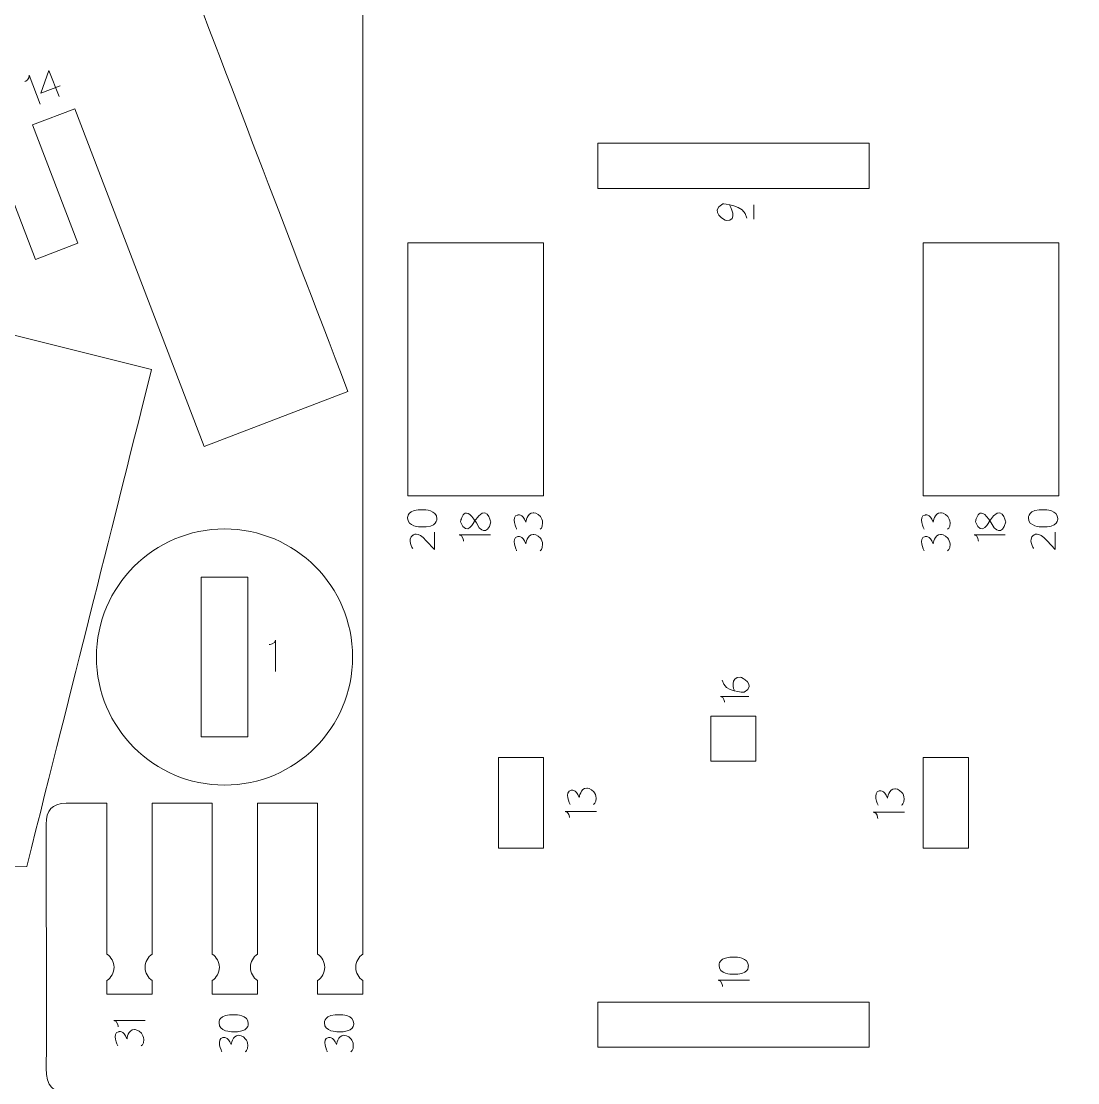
# Model space of a CAD drawing. Header units: centimetres. Extents: x -25 to 25, y -32.5 to 32.5.
# Drawn here: x -1.99 to 5.09, y -5.68 to 1.43 of the extents above; entities that cross this region are included whole.
import ezdxf

# ---------------------------------------------------------------- set-up
doc = ezdxf.new("R2010")
doc.units = ezdxf.units.CM
doc.header["$MEASUREMENT"] = 0
doc.layers.add('Capa 1', color=7, linetype='Continuous')

msp = doc.modelspace()

# ---------------------------------------------------------------- linework, layer by layer
at = {"layer": 'Capa 1', "color": 250, "lineweight": 9}
for points, knots in [([(-2.7102, 6.14013), (-2.7102, 6.14013), (-2.41727, 6.25227), (-2.41727, 6.25227), (-2.41727, 6.25227), (-2.41727, 6.25227), (-1.98019, 2.05726), (-1.98019, 2.05726), (-1.98019, 2.05726), (-1.98019, 2.05726), (-1.02435, 2.15685), (-1.02435, 2.15685), (-1.02435, 2.15685), (-0.5287, 0.86214), (-0.26416, 0.17111), (0.20325, -1.04984), (0.20325, -1.04984), (0.20325, -1.04984), (-0.76112, -1.41902), (-0.76112, -1.41902), (-0.76112, -1.41902), (-0.76112, -1.41902), (-1.62771, 0.84465), (-1.62771, 0.84465), (-1.62771, 0.84465), (-1.62771, 0.84465), (-1.91069, 0.73632), (-1.91069, 0.73632), (-1.91069, 0.73632), (-1.91069, 0.73632), (-1.60738, -0.05597), (-1.60738, -0.05597), (-1.60738, -0.05597), (-1.60738, -0.05597), (-1.89031, -0.16428), (-1.89031, -0.16428), (-1.89031, -0.16428), (-1.89031, -0.16428), (-2.48377, 1.38594), (-2.48377, 1.38594), (-2.48377, 1.38594), (-2.50674, 1.44604), (-2.50488, 1.51277), (-2.47865, 1.57148), (-2.47865, 1.57148), (-2.45239, 1.63025), (-2.40416, 1.67602), (-2.3441, 1.69897), (-2.3441, 1.69897), (-2.3441, 1.69897), (-2.2512, 1.73453), (-2.2512, 1.73453), (-2.2512, 1.73453), (-2.2512, 1.73453), (-2.7102, 6.14013), (-2.7102, 6.14013)], [0, 0, 0, 0, 0.0666667, 0.0666667, 0.0666667, 0.0666667, 0.1333333, 0.1333333, 0.1333333, 0.1333333, 0.2, 0.2, 0.2, 0.2, 0.2666667, 0.2666667, 0.2666667, 0.2666667, 0.3333333, 0.3333333, 0.3333333, 0.3333333, 0.4, 0.4, 0.4, 0.4, 0.4666667, 0.4666667, 0.4666667, 0.4666667, 0.5333333, 0.5333333, 0.5333333, 0.5333333, 0.6, 0.6, 0.6, 0.6, 0.6666667, 0.6666667, 0.6666667, 0.6666667, 0.7333333, 0.7333333, 0.7333333, 0.7333333, 0.8, 0.8, 0.8, 0.8, 0.8666667, 0.8666667, 0.8666667, 0.8666667, 1, 1, 1, 1]), ([(0.30389, -4.82121), (0.30389, -4.82121), (0.30254, 1.88672), (0.30254, 1.88672), (0.30254, 1.88672), (0.30258, 1.95105), (0.32817, 2.01271), (0.37366, 2.05821), (0.37366, 2.05821), (0.4192, 2.10366), (0.48061, 2.12916), (0.5449, 2.12912), (0.5449, 2.12912), (0.5449, 2.12912), (2.28698, 2.12912), (2.28698, 2.12912), (2.28698, 2.12912), (2.28698, 2.12912), (2.28698, 2.3397), (2.28698, 2.3397), (2.28698, 2.3397), (2.28698, 2.49889), (2.41721, 2.62912), (2.5764, 2.62912), (2.5764, 2.62912), (2.5764, 2.62912), (2.99756, 2.62912), (2.99756, 2.62912), (2.99756, 2.62912), (3.15674, 2.62912), (3.28698, 2.49889), (3.28698, 2.3397), (3.28698, 2.3397), (3.28698, 2.3397), (3.28698, 2.12912), (3.28698, 2.12912), (3.28698, 2.12912), (3.28698, 2.12912), (5.02906, 2.12912), (5.02906, 2.12912), (5.02906, 2.12912), (5.0934, 2.12908), (5.1551, 2.10349), (5.20055, 2.05795), (5.20055, 2.05795), (5.246, 2.01246), (5.27151, 1.95105), (5.27147, 1.88672), (5.27147, 1.88672), (5.27147, 1.88672), (5.27147, -4.82121), (5.27147, -4.82121)], [0, 0, 0, 0, 0.0714286, 0.0714286, 0.0714286, 0.0714286, 0.1428571, 0.1428571, 0.1428571, 0.1428571, 0.2142857, 0.2142857, 0.2142857, 0.2142857, 0.2857143, 0.2857143, 0.2857143, 0.2857143, 0.3571429, 0.3571429, 0.3571429, 0.3571429, 0.4285714, 0.4285714, 0.4285714, 0.4285714, 0.5, 0.5, 0.5, 0.5, 0.5714286, 0.5714286, 0.5714286, 0.5714286, 0.6428571, 0.6428571, 0.6428571, 0.6428571, 0.7142857, 0.7142857, 0.7142857, 0.7142857, 0.7857143, 0.7857143, 0.7857143, 0.7857143, 0.8571429, 0.8571429, 0.8571429, 0.8571429, 1, 1, 1, 1]), ([(1.87806, 0.6142), (1.87806, 0.6142), (1.87806, 0.3112), (1.87806, 0.3112), (1.87806, 0.3112), (1.87806, 0.3112), (3.69594, 0.3112), (3.69594, 0.3112), (3.69594, 0.3112), (3.69594, 0.3112), (3.69594, 0.6142), (3.69594, 0.6142), (3.69594, 0.6142), (3.69594, 0.6142), (1.87806, 0.6142), (1.87806, 0.6142)], [0, 0, 0, 0, 0.2, 0.2, 0.2, 0.2, 0.4, 0.4, 0.4, 0.4, 0.6, 0.6, 0.6, 0.6, 1, 1, 1, 1]), ([(1.51446, -0.05236), (1.51446, -0.05236), (1.51446, -1.74909), (1.51446, -1.74909), (1.51446, -1.74909), (1.51446, -1.74909), (0.6055, -1.74909), (0.6055, -1.74909), (0.6055, -1.74909), (0.6055, -1.74909), (0.6055, -0.05236), (0.6055, -0.05236), (0.6055, -0.05236), (0.6055, -0.05236), (1.51446, -0.05236), (1.51446, -0.05236)], [0, 0, 0, 0, 0.2, 0.2, 0.2, 0.2, 0.4, 0.4, 0.4, 0.4, 0.6, 0.6, 0.6, 0.6, 1, 1, 1, 1]), ([(4.05955, -0.05236), (4.05955, -0.05236), (4.05955, -1.74909), (4.05955, -1.74909), (4.05955, -1.74909), (4.05955, -1.74909), (4.96851, -1.74909), (4.96851, -1.74909), (4.96851, -1.74909), (4.96851, -1.74909), (4.96851, -0.05236), (4.96851, -0.05236), (4.96851, -0.05236), (4.96851, -0.05236), (4.05955, -0.05236), (4.05955, -0.05236)], [0, 0, 0, 0, 0.2, 0.2, 0.2, 0.2, 0.4, 0.4, 0.4, 0.4, 0.6, 0.6, 0.6, 0.6, 1, 1, 1, 1]), ([(-3.14814, -8.38936), (-3.14814, -8.38936), (-2.84394, -8.46578), (-2.84394, -8.46578), (-2.84394, -8.46578), (-2.84394, -8.46578), (-2.90996, -4.24858), (-2.90996, -4.24858), (-2.90996, -4.24858), (-2.90996, -4.24858), (-1.94906, -4.23354), (-1.94906, -4.23354), (-1.94906, -4.23354), (-1.61126, -2.88898), (-1.43097, -2.17135), (-1.11241, -0.90339), (-1.11241, -0.90339), (-1.11241, -0.90339), (-2.11391, -0.65178), (-2.11391, -0.65178), (-2.11391, -0.65178), (-2.11391, -0.65178), (-2.70452, -3.00261), (-2.70452, -3.00261), (-2.70452, -3.00261), (-2.70452, -3.00261), (-2.99839, -2.92877), (-2.99839, -2.92877), (-2.99839, -2.92877), (-2.99839, -2.92877), (-2.79168, -2.10598), (-2.79168, -2.10598), (-2.79168, -2.10598), (-2.79168, -2.10598), (-3.0855, -2.03216), (-3.0855, -2.03216), (-3.0855, -2.03216), (-3.0855, -2.03216), (-3.48997, -3.64206), (-3.48997, -3.64206), (-3.48997, -3.64206), (-3.5056, -3.70447), (-3.49581, -3.77051), (-3.46276, -3.82567), (-3.46276, -3.82567), (-3.42969, -3.88089), (-3.37635, -3.92059), (-3.31398, -3.93621), (-3.31398, -3.93621), (-3.31398, -3.93621), (-3.21751, -3.96045), (-3.21751, -3.96045), (-3.21751, -3.96045), (-3.21751, -3.96045), (-3.14814, -8.38936), (-3.14814, -8.38936)], [0, 0, 0, 0, 0.0666667, 0.0666667, 0.0666667, 0.0666667, 0.1333333, 0.1333333, 0.1333333, 0.1333333, 0.2, 0.2, 0.2, 0.2, 0.2666667, 0.2666667, 0.2666667, 0.2666667, 0.3333333, 0.3333333, 0.3333333, 0.3333333, 0.4, 0.4, 0.4, 0.4, 0.4666667, 0.4666667, 0.4666667, 0.4666667, 0.5333333, 0.5333333, 0.5333333, 0.5333333, 0.6, 0.6, 0.6, 0.6, 0.6666667, 0.6666667, 0.6666667, 0.6666667, 0.7333333, 0.7333333, 0.7333333, 0.7333333, 0.8, 0.8, 0.8, 0.8, 0.8666667, 0.8666667, 0.8666667, 0.8666667, 1, 1, 1, 1]), ([(-1.48181, -2.82952), (-1.48181, -2.35539), (-1.09745, -1.97103), (-0.62331, -1.97103), (-0.62331, -1.97103), (-0.14918, -1.97103), (0.23519, -2.35539), (0.23519, -2.82952), (0.23519, -2.82952), (0.23519, -3.30365), (-0.14918, -3.68803), (-0.62331, -3.68803), (-0.62331, -3.68803), (-1.09745, -3.68803), (-1.48181, -3.30365), (-1.48181, -2.82952)], [0, 0, 0, 0, 0.2, 0.2, 0.2, 0.2, 0.4, 0.4, 0.4, 0.4, 0.6, 0.6, 0.6, 0.6, 1, 1, 1, 1]), ([(-0.46676, -2.29422), (-0.46676, -2.29422), (-0.46676, -3.36483), (-0.46676, -3.36483), (-0.46676, -3.36483), (-0.46676, -3.36483), (-0.77986, -3.36483), (-0.77986, -3.36483), (-0.77986, -3.36483), (-0.77986, -3.36483), (-0.77986, -2.29422), (-0.77986, -2.29422), (-0.77986, -2.29422), (-0.77986, -2.29422), (-0.46676, -2.29422), (-0.46676, -2.29422)], [0, 0, 0, 0, 0.2, 0.2, 0.2, 0.2, 0.4, 0.4, 0.4, 0.4, 0.6, 0.6, 0.6, 0.6, 1, 1, 1, 1]), ([(2.636, -3.52789), (2.636, -3.52789), (2.636, -3.22589), (2.636, -3.22589), (2.636, -3.22589), (2.636, -3.22589), (2.938, -3.22589), (2.938, -3.22589), (2.938, -3.22589), (2.938, -3.22589), (2.938, -3.52789), (2.938, -3.52789), (2.938, -3.52789), (2.938, -3.52789), (2.636, -3.52789), (2.636, -3.52789)], [0, 0, 0, 0, 0.2, 0.2, 0.2, 0.2, 0.4, 0.4, 0.4, 0.4, 0.6, 0.6, 0.6, 0.6, 1, 1, 1, 1]), ([(1.51446, -3.50391), (1.51446, -3.50391), (1.51446, -4.10987), (1.51446, -4.10987), (1.51446, -4.10987), (1.51446, -4.10987), (1.2115, -4.10987), (1.2115, -4.10987), (1.2115, -4.10987), (1.2115, -4.10987), (1.2115, -3.50391), (1.2115, -3.50391), (1.2115, -3.50391), (1.2115, -3.50391), (1.51446, -3.50391), (1.51446, -3.50391)], [0, 0, 0, 0, 0.2, 0.2, 0.2, 0.2, 0.4, 0.4, 0.4, 0.4, 0.6, 0.6, 0.6, 0.6, 1, 1, 1, 1]), ([(4.05955, -3.50391), (4.05955, -3.50391), (4.05955, -4.10987), (4.05955, -4.10987), (4.05955, -4.10987), (4.05955, -4.10987), (4.3625, -4.10987), (4.3625, -4.10987), (4.3625, -4.10987), (4.3625, -4.10987), (4.3625, -3.50391), (4.3625, -3.50391), (4.3625, -3.50391), (4.3625, -3.50391), (4.05955, -3.50391), (4.05955, -3.50391)], [0, 0, 0, 0, 0.2, 0.2, 0.2, 0.2, 0.4, 0.4, 0.4, 0.4, 0.6, 0.6, 0.6, 0.6, 1, 1, 1, 1]), ([(6.98782, -4.82121), (6.98782, -4.82121), (6.98647, -3.80937), (6.98647, -3.80937), (6.98647, -3.80937), (7.07734, -3.80937), (7.16824, -3.80734), (7.25909, -3.80937), (7.25909, -3.80937), (7.35819, -3.81158), (7.39198, -3.85735), (7.39235, -3.95026), (7.39235, -3.95026), (7.39452, -4.4956), (7.38748, -5.04095), (7.39235, -5.58627), (7.39235, -5.58627), (7.39345, -5.70955), (7.34302, -5.74812), (7.25468, -5.74845), (7.25468, -5.74845), (7.25468, -5.74845), (4.96851, -5.74845), (4.96851, -5.74845), (4.96851, -5.74845), (4.96851, -5.74845), (4.96851, -12.17174), (4.96851, -12.17174), (4.96851, -12.17174), (4.96846, -12.23603), (4.94283, -12.29774), (4.89734, -12.34319), (4.89734, -12.34319), (4.8518, -12.38864), (4.79044, -12.41414), (4.72611, -12.4141), (4.72611, -12.4141), (4.72611, -12.4141), (2.78698, -12.4141), (2.78698, -12.4141), (2.78698, -12.4141), (2.78698, -12.4141), (0.8479, -12.4141), (0.8479, -12.4141), (0.8479, -12.4141), (0.78356, -12.41406), (0.7219, -12.38847), (0.67645, -12.34297), (0.67645, -12.34297), (0.631, -12.29744), (0.60546, -12.23603), (0.6055, -12.17174), (0.6055, -12.17174), (0.6055, -12.17174), (0.6055, -5.74845), (0.6055, -5.74845), (0.6055, -5.74845), (0.6055, -5.74845), (-1.68067, -5.74845), (-1.68067, -5.74845), (-1.68067, -5.74845), (-1.76901, -5.74812), (-1.81944, -5.70955), (-1.81834, -5.58627), (-1.81834, -5.58627), (-1.81347, -5.04095), (-1.82051, -4.4956), (-1.81834, -3.95026), (-1.81834, -3.95026), (-1.81797, -3.85735), (-1.78418, -3.81158), (-1.68508, -3.80937), (-1.68508, -3.80937), (-1.59423, -3.80734), (-1.50333, -3.80937), (-1.41246, -3.80937), (-1.41246, -3.80937), (-1.41246, -3.80937), (-1.41246, -4.82121), (-1.41246, -4.82121)], [0, 0, 0, 0, 0.047619, 0.047619, 0.047619, 0.047619, 0.0952381, 0.0952381, 0.0952381, 0.0952381, 0.1428571, 0.1428571, 0.1428571, 0.1428571, 0.1904762, 0.1904762, 0.1904762, 0.1904762, 0.2380952, 0.2380952, 0.2380952, 0.2380952, 0.2857143, 0.2857143, 0.2857143, 0.2857143, 0.3333333, 0.3333333, 0.3333333, 0.3333333, 0.3809524, 0.3809524, 0.3809524, 0.3809524, 0.4285714, 0.4285714, 0.4285714, 0.4285714, 0.4761905, 0.4761905, 0.4761905, 0.4761905, 0.5238095, 0.5238095, 0.5238095, 0.5238095, 0.5714286, 0.5714286, 0.5714286, 0.5714286, 0.6190476, 0.6190476, 0.6190476, 0.6190476, 0.6666667, 0.6666667, 0.6666667, 0.6666667, 0.7142857, 0.7142857, 0.7142857, 0.7142857, 0.7619048, 0.7619048, 0.7619048, 0.7619048, 0.8095238, 0.8095238, 0.8095238, 0.8095238, 0.8571429, 0.8571429, 0.8571429, 0.8571429, 0.9047619, 0.9047619, 0.9047619, 0.9047619, 1, 1, 1, 1]), ([(-1.10811, -4.82121), (-1.10811, -4.82121), (-1.10946, -3.80937), (-1.10946, -3.80937), (-1.10946, -3.80937), (-1.10946, -3.80937), (-0.70646, -3.80937), (-0.70646, -3.80937), (-0.70646, -3.80937), (-0.70646, -3.80937), (-0.70646, -4.82121), (-0.70646, -4.82121)], [0, 0, 0, 0, 0.25, 0.25, 0.25, 0.25, 0.5, 0.5, 0.5, 0.5, 1, 1, 1, 1]), ([(-0.40211, -4.82121), (-0.40211, -4.82121), (-0.40346, -3.80937), (-0.40346, -3.80937), (-0.40346, -3.80937), (-0.40346, -3.80937), (-0.00046, -3.80937), (-0.00046, -3.80937), (-0.00046, -3.80937), (-0.00046, -3.80937), (-0.00046, -4.82121), (-0.00046, -4.82121)], [0, 0, 0, 0, 0.25, 0.25, 0.25, 0.25, 0.5, 0.5, 0.5, 0.5, 1, 1, 1, 1]), ([(-1.41246, -4.82121), (-1.38348, -4.83983), (-1.36427, -4.87235), (-1.36427, -4.90935), (-1.36427, -4.90935), (-1.36427, -4.94634), (-1.38348, -4.97887), (-1.41246, -4.99747)], [0, 0, 0, 0, 0.3333333, 0.3333333, 0.3333333, 0.3333333, 1, 1, 1, 1]), ([(-1.10811, -4.82121), (-1.1371, -4.83983), (-1.15631, -4.87235), (-1.15631, -4.90935), (-1.15631, -4.90935), (-1.15631, -4.94634), (-1.1371, -4.97887), (-1.10811, -4.99747)], [0, 0, 0, 0, 0.3333333, 0.3333333, 0.3333333, 0.3333333, 1, 1, 1, 1]), ([(-0.70646, -4.82121), (-0.67748, -4.83983), (-0.65827, -4.87235), (-0.65827, -4.90935), (-0.65827, -4.90935), (-0.65827, -4.94634), (-0.67748, -4.97887), (-0.70646, -4.99747)], [0, 0, 0, 0, 0.3333333, 0.3333333, 0.3333333, 0.3333333, 1, 1, 1, 1]), ([(-0.40211, -4.82121), (-0.4311, -4.83983), (-0.45031, -4.87235), (-0.45031, -4.90935), (-0.45031, -4.90935), (-0.45031, -4.94634), (-0.4311, -4.97887), (-0.40211, -4.99747)], [0, 0, 0, 0, 0.3333333, 0.3333333, 0.3333333, 0.3333333, 1, 1, 1, 1]), ([(-0.00046, -4.82121), (0.02852, -4.83983), (0.04773, -4.87235), (0.04773, -4.90935), (0.04773, -4.90935), (0.04773, -4.94634), (0.02852, -4.97887), (-0.00046, -4.99747)], [0, 0, 0, 0, 0.3333333, 0.3333333, 0.3333333, 0.3333333, 1, 1, 1, 1]), ([(0.30389, -4.82121), (0.2749, -4.83983), (0.25569, -4.87235), (0.25569, -4.90935), (0.25569, -4.90935), (0.25569, -4.94634), (0.2749, -4.97887), (0.30389, -4.99747)], [0, 0, 0, 0, 0.3333333, 0.3333333, 0.3333333, 0.3333333, 1, 1, 1, 1]), ([(-1.41246, -4.99747), (-1.41246, -4.99747), (-1.41257, -5.08999), (-1.41257, -5.08999), (-1.41257, -5.08999), (-1.41257, -5.08999), (-1.10811, -5.08999), (-1.10811, -5.08999), (-1.10811, -5.08999), (-1.10811, -5.08999), (-1.10811, -4.99745), (-1.10811, -4.99745)], [0, 0, 0, 0, 0.25, 0.25, 0.25, 0.25, 0.5, 0.5, 0.5, 0.5, 1, 1, 1, 1]), ([(-0.70646, -4.99747), (-0.70646, -4.99747), (-0.70657, -5.08999), (-0.70657, -5.08999), (-0.70657, -5.08999), (-0.70657, -5.08999), (-0.40211, -5.08999), (-0.40211, -5.08999), (-0.40211, -5.08999), (-0.40211, -5.08999), (-0.40211, -4.99745), (-0.40211, -4.99745)], [0, 0, 0, 0, 0.25, 0.25, 0.25, 0.25, 0.5, 0.5, 0.5, 0.5, 1, 1, 1, 1]), ([(-0.00046, -4.99747), (-0.00046, -4.99747), (-0.00057, -5.08999), (-0.00057, -5.08999), (-0.00057, -5.08999), (-0.00057, -5.08999), (0.30389, -5.08999), (0.30389, -5.08999), (0.30389, -5.08999), (0.30389, -5.08999), (0.30389, -4.99745), (0.30389, -4.99745)], [0, 0, 0, 0, 0.25, 0.25, 0.25, 0.25, 0.5, 0.5, 0.5, 0.5, 1, 1, 1, 1]), ([(3.69594, -5.14249), (3.69594, -5.14249), (1.87806, -5.14249), (1.87806, -5.14249), (1.87806, -5.14249), (1.87806, -5.14249), (1.87806, -5.44549), (1.87806, -5.44549), (1.87806, -5.44549), (1.87806, -5.44549), (3.69594, -5.44549), (3.69594, -5.44549), (3.69594, -5.44549), (3.69594, -5.44549), (3.69594, -5.14249), (3.69594, -5.14249)], [0, 0, 0, 0, 0.2, 0.2, 0.2, 0.2, 0.4, 0.4, 0.4, 0.4, 0.6, 0.6, 0.6, 0.6, 1, 1, 1, 1])]:
    msp.add_open_spline(points, degree=3, knots=knots, dxfattribs=at)
at = {"layer": 'Capa 1', "color": 22, "lineweight": 5}
for points in [[(-1.96193, 1.02804), (-1.96193, 1.02804), (-1.92478, 1.04402), (-1.93318, 1.07054)], [(-1.93318, 1.07054), (-1.93318, 1.07054), (-1.85828, 0.87488), (-1.85828, 0.87488)], [(0.97785, -2.05271), (0.97785, -2.05271), (0.9762, -2.0123), (0.94843, -2.01066)], [(0.94843, -2.01066), (0.94843, -2.01066), (1.15794, -2.01066), (1.15794, -2.01066)], [(4.42907, -2.05271), (4.42907, -2.05271), (4.42742, -2.0123), (4.39965, -2.01066)], [(4.39965, -2.01066), (4.39965, -2.01066), (4.60916, -2.01066), (4.60916, -2.01066)], [(-0.32448, -2.74537), (-0.32448, -2.74537), (-0.28407, -2.74372), (-0.28243, -2.71595)], [(-0.28243, -2.71595), (-0.28243, -2.71595), (-0.28243, -2.92546), (-0.28243, -2.92546)], [(2.72767, -3.13294), (2.72767, -3.13294), (2.72618, -3.09638), (2.70105, -3.09489)], [(2.70105, -3.09489), (2.70105, -3.09489), (2.89062, -3.09489), (2.89062, -3.09489)], [(1.68886, -3.90607), (1.68886, -3.90607), (1.68721, -3.86566), (1.65944, -3.86402)], [(1.65944, -3.86402), (1.65944, -3.86402), (1.86895, -3.86402), (1.86895, -3.86402)], [(3.75386, -3.91072), (3.75386, -3.91072), (3.75221, -3.87031), (3.72444, -3.86867)], [(3.72444, -3.86867), (3.72444, -3.86867), (3.93395, -3.86867), (3.93395, -3.86867)], [(2.71365, -5.03726), (2.71365, -5.03726), (2.712, -4.99685), (2.68423, -4.99521)], [(2.68423, -4.99521), (2.68423, -4.99521), (2.89374, -4.99521), (2.89374, -4.99521)], [(-1.33592, -5.30762), (-1.33592, -5.30762), (-1.33757, -5.26721), (-1.36534, -5.26557)], [(-1.36534, -5.26557), (-1.36534, -5.26557), (-1.15583, -5.26557), (-1.15583, -5.26557)]]:
    msp.add_open_spline(points, degree=3, dxfattribs=at)
for points, knots in [([(-1.72439, 0.9992), (-1.72439, 0.9992), (-1.85482, 0.94926), (-1.85482, 0.94926), (-1.85482, 0.94926), (-1.85482, 0.94926), (-1.80091, 1.10226), (-1.80091, 1.10226), (-1.80091, 1.10226), (-1.80091, 1.10226), (-1.7326, 0.9272), (-1.7326, 0.9272)], [0, 0, 0, 0, 0.25, 0.25, 0.25, 0.25, 0.5, 0.5, 0.5, 0.5, 1, 1, 1, 1]), ([(2.7611, 0.2022), (2.7611, 0.2022), (2.82589, 0.08753), (2.73743, 0.09575), (2.73743, 0.09575), (2.73743, 0.09575), (2.6178, 0.15543), (2.71551, 0.20708), (2.71551, 0.20708), (2.71551, 0.20708), (2.86064, 0.20661), (2.87689, 0.11201)], [0, 0, 0, 0, 0.25, 0.25, 0.25, 0.25, 0.5, 0.5, 0.5, 0.5, 1, 1, 1, 1]), ([(1.05281, -1.91909), (1.05281, -1.91909), (0.9991, -2.0309), (0.95863, -1.92383), (0.95863, -1.92383), (0.95863, -1.92383), (0.97981, -1.76713), (1.08248, -1.96314), (1.08248, -1.96314), (1.08248, -1.96314), (1.13785, -2.0268), (1.16149, -1.92349), (1.16149, -1.92349), (1.16149, -1.92349), (1.13019, -1.79008), (1.05281, -1.91909)], [0, 0, 0, 0, 0.2, 0.2, 0.2, 0.2, 0.4, 0.4, 0.4, 0.4, 0.6, 0.6, 0.6, 0.6, 1, 1, 1, 1]), ([(4.50403, -1.91909), (4.50403, -1.91909), (4.45032, -2.0309), (4.40985, -1.92383), (4.40985, -1.92383), (4.40985, -1.92383), (4.43103, -1.76713), (4.5337, -1.96314), (4.5337, -1.96314), (4.5337, -1.96314), (4.58907, -2.0268), (4.61271, -1.92349), (4.61271, -1.92349), (4.61271, -1.92349), (4.58141, -1.79008), (4.50403, -1.91909)], [0, 0, 0, 0, 0.2, 0.2, 0.2, 0.2, 0.4, 0.4, 0.4, 0.4, 0.6, 0.6, 0.6, 0.6, 1, 1, 1, 1]), ([(0.60361, -1.89636), (0.60361, -1.89636), (0.59596, -1.83669), (0.7128, -1.84268), (0.7128, -1.84268), (0.7128, -1.84268), (0.80185, -1.84272), (0.79961, -1.90368)], [0, 0, 0, 0, 0.3333333, 0.3333333, 0.3333333, 0.3333333, 1, 1, 1, 1]), ([(4.76447, -1.89636), (4.76447, -1.89636), (4.75682, -1.83669), (4.87366, -1.84268), (4.87366, -1.84268), (4.87366, -1.84268), (4.96271, -1.84272), (4.96047, -1.90368)], [0, 0, 0, 0, 0.3333333, 0.3333333, 0.3333333, 0.3333333, 1, 1, 1, 1]), ([(0.79939, -1.90368), (0.79939, -1.90368), (0.80708, -1.9633), (0.69018, -1.95729), (0.69018, -1.95729), (0.69018, -1.95729), (0.60112, -1.95729), (0.60342, -1.89636)], [0, 0, 0, 0, 0.3333333, 0.3333333, 0.3333333, 0.3333333, 1, 1, 1, 1]), ([(1.49094, -1.9729), (1.49094, -1.9729), (1.50942, -1.96567), (1.50822, -1.92962), (1.50822, -1.92962), (1.5076, -1.91091), (1.50091, -1.89751), (1.49326, -1.88779), (1.49326, -1.88779), (1.47456, -1.86409), (1.44552, -1.86287), (1.44552, -1.86287), (1.44552, -1.86287), (1.40381, -1.86409), (1.39577, -1.92531), (1.39577, -1.92531), (1.39577, -1.92531), (1.37348, -1.86535), (1.34135, -1.87772), (1.34135, -1.87772), (1.34135, -1.87772), (1.29192, -1.88636), (1.33391, -1.9729), (1.33391, -1.9729)], [0, 0, 0, 0, 0.1428571, 0.1428571, 0.1428571, 0.1428571, 0.2857143, 0.2857143, 0.2857143, 0.2857143, 0.4285714, 0.4285714, 0.4285714, 0.4285714, 0.5714286, 0.5714286, 0.5714286, 0.5714286, 0.7142857, 0.7142857, 0.7142857, 0.7142857, 1, 1, 1, 1]), ([(4.22139, -1.9729), (4.22139, -1.9729), (4.23987, -1.96567), (4.23867, -1.92962), (4.23867, -1.92962), (4.23805, -1.91091), (4.23136, -1.89751), (4.22371, -1.88779), (4.22371, -1.88779), (4.20501, -1.86409), (4.17597, -1.86287), (4.17597, -1.86287), (4.17597, -1.86287), (4.13426, -1.86409), (4.12622, -1.92531), (4.12622, -1.92531), (4.12622, -1.92531), (4.10393, -1.86535), (4.0718, -1.87772), (4.0718, -1.87772), (4.0718, -1.87772), (4.02237, -1.88636), (4.06436, -1.9729), (4.06436, -1.9729)], [0, 0, 0, 0, 0.1428571, 0.1428571, 0.1428571, 0.1428571, 0.2857143, 0.2857143, 0.2857143, 0.2857143, 0.4285714, 0.4285714, 0.4285714, 0.4285714, 0.5714286, 0.5714286, 0.5714286, 0.5714286, 0.7142857, 0.7142857, 0.7142857, 0.7142857, 1, 1, 1, 1]), ([(4.96025, -1.90368), (4.96025, -1.90368), (4.96794, -1.9633), (4.85104, -1.95729), (4.85104, -1.95729), (4.85104, -1.95729), (4.76198, -1.95729), (4.76428, -1.89636)], [0, 0, 0, 0, 0.3333333, 0.3333333, 0.3333333, 0.3333333, 1, 1, 1, 1]), ([(0.63828, -2.10238), (0.63828, -2.10238), (0.59747, -2.04055), (0.63828, -2.01339), (0.63828, -2.01339), (0.63828, -2.01339), (0.66918, -1.98247), (0.72852, -2.05046)], [0, 0, 0, 0, 0.3333333, 0.3333333, 0.3333333, 0.3333333, 1, 1, 1, 1]), ([(4.79914, -2.10238), (4.79914, -2.10238), (4.75833, -2.04055), (4.79914, -2.01339), (4.79914, -2.01339), (4.79914, -2.01339), (4.83004, -1.98247), (4.88938, -2.05046)], [0, 0, 0, 0, 0.3333333, 0.3333333, 0.3333333, 0.3333333, 1, 1, 1, 1]), ([(0.72852, -2.05046), (0.72852, -2.05046), (0.7829, -2.10854), (0.7829, -2.10854), (0.7829, -2.10854), (0.7829, -2.10854), (0.7829, -1.99322), (0.7829, -1.99322)], [0, 0, 0, 0, 0.3333333, 0.3333333, 0.3333333, 0.3333333, 1, 1, 1, 1]), ([(1.49094, -2.11742), (1.49094, -2.11742), (1.50942, -2.11019), (1.50822, -2.07414), (1.50822, -2.07414), (1.5076, -2.05543), (1.50091, -2.04203), (1.49326, -2.03231), (1.49326, -2.03231), (1.47456, -2.00861), (1.44552, -2.00739), (1.44552, -2.00739), (1.44552, -2.00739), (1.40381, -2.00861), (1.39577, -2.06983), (1.39577, -2.06983), (1.39577, -2.06983), (1.37348, -2.00987), (1.34135, -2.02224), (1.34135, -2.02224), (1.34135, -2.02224), (1.29192, -2.03088), (1.33391, -2.11742), (1.33391, -2.11742)], [0, 0, 0, 0, 0.1428571, 0.1428571, 0.1428571, 0.1428571, 0.2857143, 0.2857143, 0.2857143, 0.2857143, 0.4285714, 0.4285714, 0.4285714, 0.4285714, 0.5714286, 0.5714286, 0.5714286, 0.5714286, 0.7142857, 0.7142857, 0.7142857, 0.7142857, 1, 1, 1, 1]), ([(4.22139, -2.11742), (4.22139, -2.11742), (4.23987, -2.11019), (4.23867, -2.07414), (4.23867, -2.07414), (4.23805, -2.05543), (4.23136, -2.04203), (4.22371, -2.03231), (4.22371, -2.03231), (4.20501, -2.00861), (4.17597, -2.00739), (4.17597, -2.00739), (4.17597, -2.00739), (4.13426, -2.00861), (4.12622, -2.06983), (4.12622, -2.06983), (4.12622, -2.06983), (4.10393, -2.00987), (4.0718, -2.02224), (4.0718, -2.02224), (4.0718, -2.02224), (4.02237, -2.03088), (4.06436, -2.11742), (4.06436, -2.11742)], [0, 0, 0, 0, 0.1428571, 0.1428571, 0.1428571, 0.1428571, 0.2857143, 0.2857143, 0.2857143, 0.2857143, 0.4285714, 0.4285714, 0.4285714, 0.4285714, 0.5714286, 0.5714286, 0.5714286, 0.5714286, 0.7142857, 0.7142857, 0.7142857, 0.7142857, 1, 1, 1, 1]), ([(4.88938, -2.05046), (4.88938, -2.05046), (4.94376, -2.10854), (4.94376, -2.10854), (4.94376, -2.10854), (4.94376, -2.10854), (4.94376, -1.99322), (4.94376, -1.99322)], [0, 0, 0, 0, 0.3333333, 0.3333333, 0.3333333, 0.3333333, 1, 1, 1, 1]), ([(2.7929, -3.05433), (2.7929, -3.05433), (2.75621, -2.96037), (2.83643, -2.96485), (2.83643, -2.96485), (2.83643, -2.96485), (2.94662, -3.01479), (2.86003, -3.06479), (2.86003, -3.06479), (2.86003, -3.06479), (2.72877, -3.06926), (2.71089, -2.98428)], [0, 0, 0, 0, 0.25, 0.25, 0.25, 0.25, 0.5, 0.5, 0.5, 0.5, 1, 1, 1, 1]), ([(1.84923, -3.81773), (1.84923, -3.81773), (1.86771, -3.8105), (1.86651, -3.77445), (1.86651, -3.77445), (1.86589, -3.75574), (1.8592, -3.74234), (1.85155, -3.73262), (1.85155, -3.73262), (1.83285, -3.70892), (1.80381, -3.7077), (1.80381, -3.7077), (1.80381, -3.7077), (1.7621, -3.70892), (1.75406, -3.77014), (1.75406, -3.77014), (1.75406, -3.77014), (1.73177, -3.71018), (1.69964, -3.72255), (1.69964, -3.72255), (1.69964, -3.72255), (1.65021, -3.73119), (1.6922, -3.81773), (1.6922, -3.81773)], [0, 0, 0, 0, 0.1428571, 0.1428571, 0.1428571, 0.1428571, 0.2857143, 0.2857143, 0.2857143, 0.2857143, 0.4285714, 0.4285714, 0.4285714, 0.4285714, 0.5714286, 0.5714286, 0.5714286, 0.5714286, 0.7142857, 0.7142857, 0.7142857, 0.7142857, 1, 1, 1, 1]), ([(3.91423, -3.82238), (3.91423, -3.82238), (3.93271, -3.81515), (3.93151, -3.7791), (3.93151, -3.7791), (3.93089, -3.76039), (3.9242, -3.74699), (3.91655, -3.73727), (3.91655, -3.73727), (3.89785, -3.71357), (3.86881, -3.71235), (3.86881, -3.71235), (3.86881, -3.71235), (3.8271, -3.71357), (3.81906, -3.77479), (3.81906, -3.77479), (3.81906, -3.77479), (3.79677, -3.71483), (3.76464, -3.7272), (3.76464, -3.7272), (3.76464, -3.7272), (3.71521, -3.73584), (3.7572, -3.82238), (3.7572, -3.82238)], [0, 0, 0, 0, 0.1428571, 0.1428571, 0.1428571, 0.1428571, 0.2857143, 0.2857143, 0.2857143, 0.2857143, 0.4285714, 0.4285714, 0.4285714, 0.4285714, 0.5714286, 0.5714286, 0.5714286, 0.5714286, 0.7142857, 0.7142857, 0.7142857, 0.7142857, 1, 1, 1, 1]), ([(2.69108, -4.89483), (2.69108, -4.89483), (2.68343, -4.83516), (2.80027, -4.84115), (2.80027, -4.84115), (2.80027, -4.84115), (2.88932, -4.84119), (2.88708, -4.90215)], [0, 0, 0, 0, 0.3333333, 0.3333333, 0.3333333, 0.3333333, 1, 1, 1, 1]), ([(2.88686, -4.90215), (2.88686, -4.90215), (2.89455, -4.96177), (2.77765, -4.95576), (2.77765, -4.95576), (2.77765, -4.95576), (2.68859, -4.95576), (2.69089, -4.89483)], [0, 0, 0, 0, 0.3333333, 0.3333333, 0.3333333, 0.3333333, 1, 1, 1, 1]), ([(-0.66039, -5.28057), (-0.66039, -5.28057), (-0.66804, -5.2209), (-0.5512, -5.22689), (-0.5512, -5.22689), (-0.5512, -5.22689), (-0.46215, -5.22693), (-0.46439, -5.28789)], [0, 0, 0, 0, 0.3333333, 0.3333333, 0.3333333, 0.3333333, 1, 1, 1, 1]), ([(0.04635, -5.28057), (0.04635, -5.28057), (0.0387, -5.2209), (0.15554, -5.22689), (0.15554, -5.22689), (0.15554, -5.22689), (0.24459, -5.22693), (0.24235, -5.28789)], [0, 0, 0, 0, 0.3333333, 0.3333333, 0.3333333, 0.3333333, 1, 1, 1, 1]), ([(-1.18242, -5.43587), (-1.18242, -5.43587), (-1.16394, -5.42864), (-1.16514, -5.39259), (-1.16514, -5.39259), (-1.16576, -5.37388), (-1.17245, -5.36048), (-1.1801, -5.35076), (-1.1801, -5.35076), (-1.1988, -5.32706), (-1.22784, -5.32584), (-1.22784, -5.32584), (-1.22784, -5.32584), (-1.26955, -5.32706), (-1.27759, -5.38828), (-1.27759, -5.38828), (-1.27759, -5.38828), (-1.29988, -5.32832), (-1.33201, -5.34069), (-1.33201, -5.34069), (-1.33201, -5.34069), (-1.38144, -5.34933), (-1.33945, -5.43587), (-1.33945, -5.43587)], [0, 0, 0, 0, 0.1428571, 0.1428571, 0.1428571, 0.1428571, 0.2857143, 0.2857143, 0.2857143, 0.2857143, 0.4285714, 0.4285714, 0.4285714, 0.4285714, 0.5714286, 0.5714286, 0.5714286, 0.5714286, 0.7142857, 0.7142857, 0.7142857, 0.7142857, 1, 1, 1, 1]), ([(-0.46461, -5.28789), (-0.46461, -5.28789), (-0.45692, -5.34751), (-0.57382, -5.3415), (-0.57382, -5.3415), (-0.57382, -5.3415), (-0.66288, -5.3415), (-0.66058, -5.28057)], [0, 0, 0, 0, 0.3333333, 0.3333333, 0.3333333, 0.3333333, 1, 1, 1, 1]), ([(0.24213, -5.28789), (0.24213, -5.28789), (0.24982, -5.34751), (0.13292, -5.3415), (0.13292, -5.3415), (0.13292, -5.3415), (0.04386, -5.3415), (0.04616, -5.28057)], [0, 0, 0, 0, 0.3333333, 0.3333333, 0.3333333, 0.3333333, 1, 1, 1, 1]), ([(-0.48432, -5.47498), (-0.48432, -5.47498), (-0.46584, -5.46775), (-0.46704, -5.4317), (-0.46704, -5.4317), (-0.46766, -5.41299), (-0.47435, -5.39959), (-0.482, -5.38987), (-0.482, -5.38987), (-0.5007, -5.36617), (-0.52974, -5.36495), (-0.52974, -5.36495), (-0.52974, -5.36495), (-0.57145, -5.36617), (-0.57949, -5.42739), (-0.57949, -5.42739), (-0.57949, -5.42739), (-0.60178, -5.36743), (-0.63391, -5.3798), (-0.63391, -5.3798), (-0.63391, -5.3798), (-0.68334, -5.38844), (-0.64135, -5.47498), (-0.64135, -5.47498)], [0, 0, 0, 0, 0.1428571, 0.1428571, 0.1428571, 0.1428571, 0.2857143, 0.2857143, 0.2857143, 0.2857143, 0.4285714, 0.4285714, 0.4285714, 0.4285714, 0.5714286, 0.5714286, 0.5714286, 0.5714286, 0.7142857, 0.7142857, 0.7142857, 0.7142857, 1, 1, 1, 1]), ([(0.22242, -5.47498), (0.22242, -5.47498), (0.2409, -5.46775), (0.2397, -5.4317), (0.2397, -5.4317), (0.23908, -5.41299), (0.23239, -5.39959), (0.22474, -5.38987), (0.22474, -5.38987), (0.20604, -5.36617), (0.177, -5.36495), (0.177, -5.36495), (0.177, -5.36495), (0.13529, -5.36617), (0.12725, -5.42739), (0.12725, -5.42739), (0.12725, -5.42739), (0.10496, -5.36743), (0.07283, -5.3798), (0.07283, -5.3798), (0.07283, -5.3798), (0.0234, -5.38844), (0.06539, -5.47498), (0.06539, -5.47498)], [0, 0, 0, 0, 0.1428571, 0.1428571, 0.1428571, 0.1428571, 0.2857143, 0.2857143, 0.2857143, 0.2857143, 0.4285714, 0.4285714, 0.4285714, 0.4285714, 0.5714286, 0.5714286, 0.5714286, 0.5714286, 0.7142857, 0.7142857, 0.7142857, 0.7142857, 1, 1, 1, 1])]:
    msp.add_open_spline(points, degree=3, knots=knots, dxfattribs=at)
at = {"layer": 'Capa 1', "color": 240, "lineweight": 9}
msp.add_open_spline([(2.92317, 0.10577), (2.92317, 0.10577), (2.92317, 0.20058), (2.92317, 0.20058)], degree=3, dxfattribs=at)

doc.saveas('drawing.dxf')
